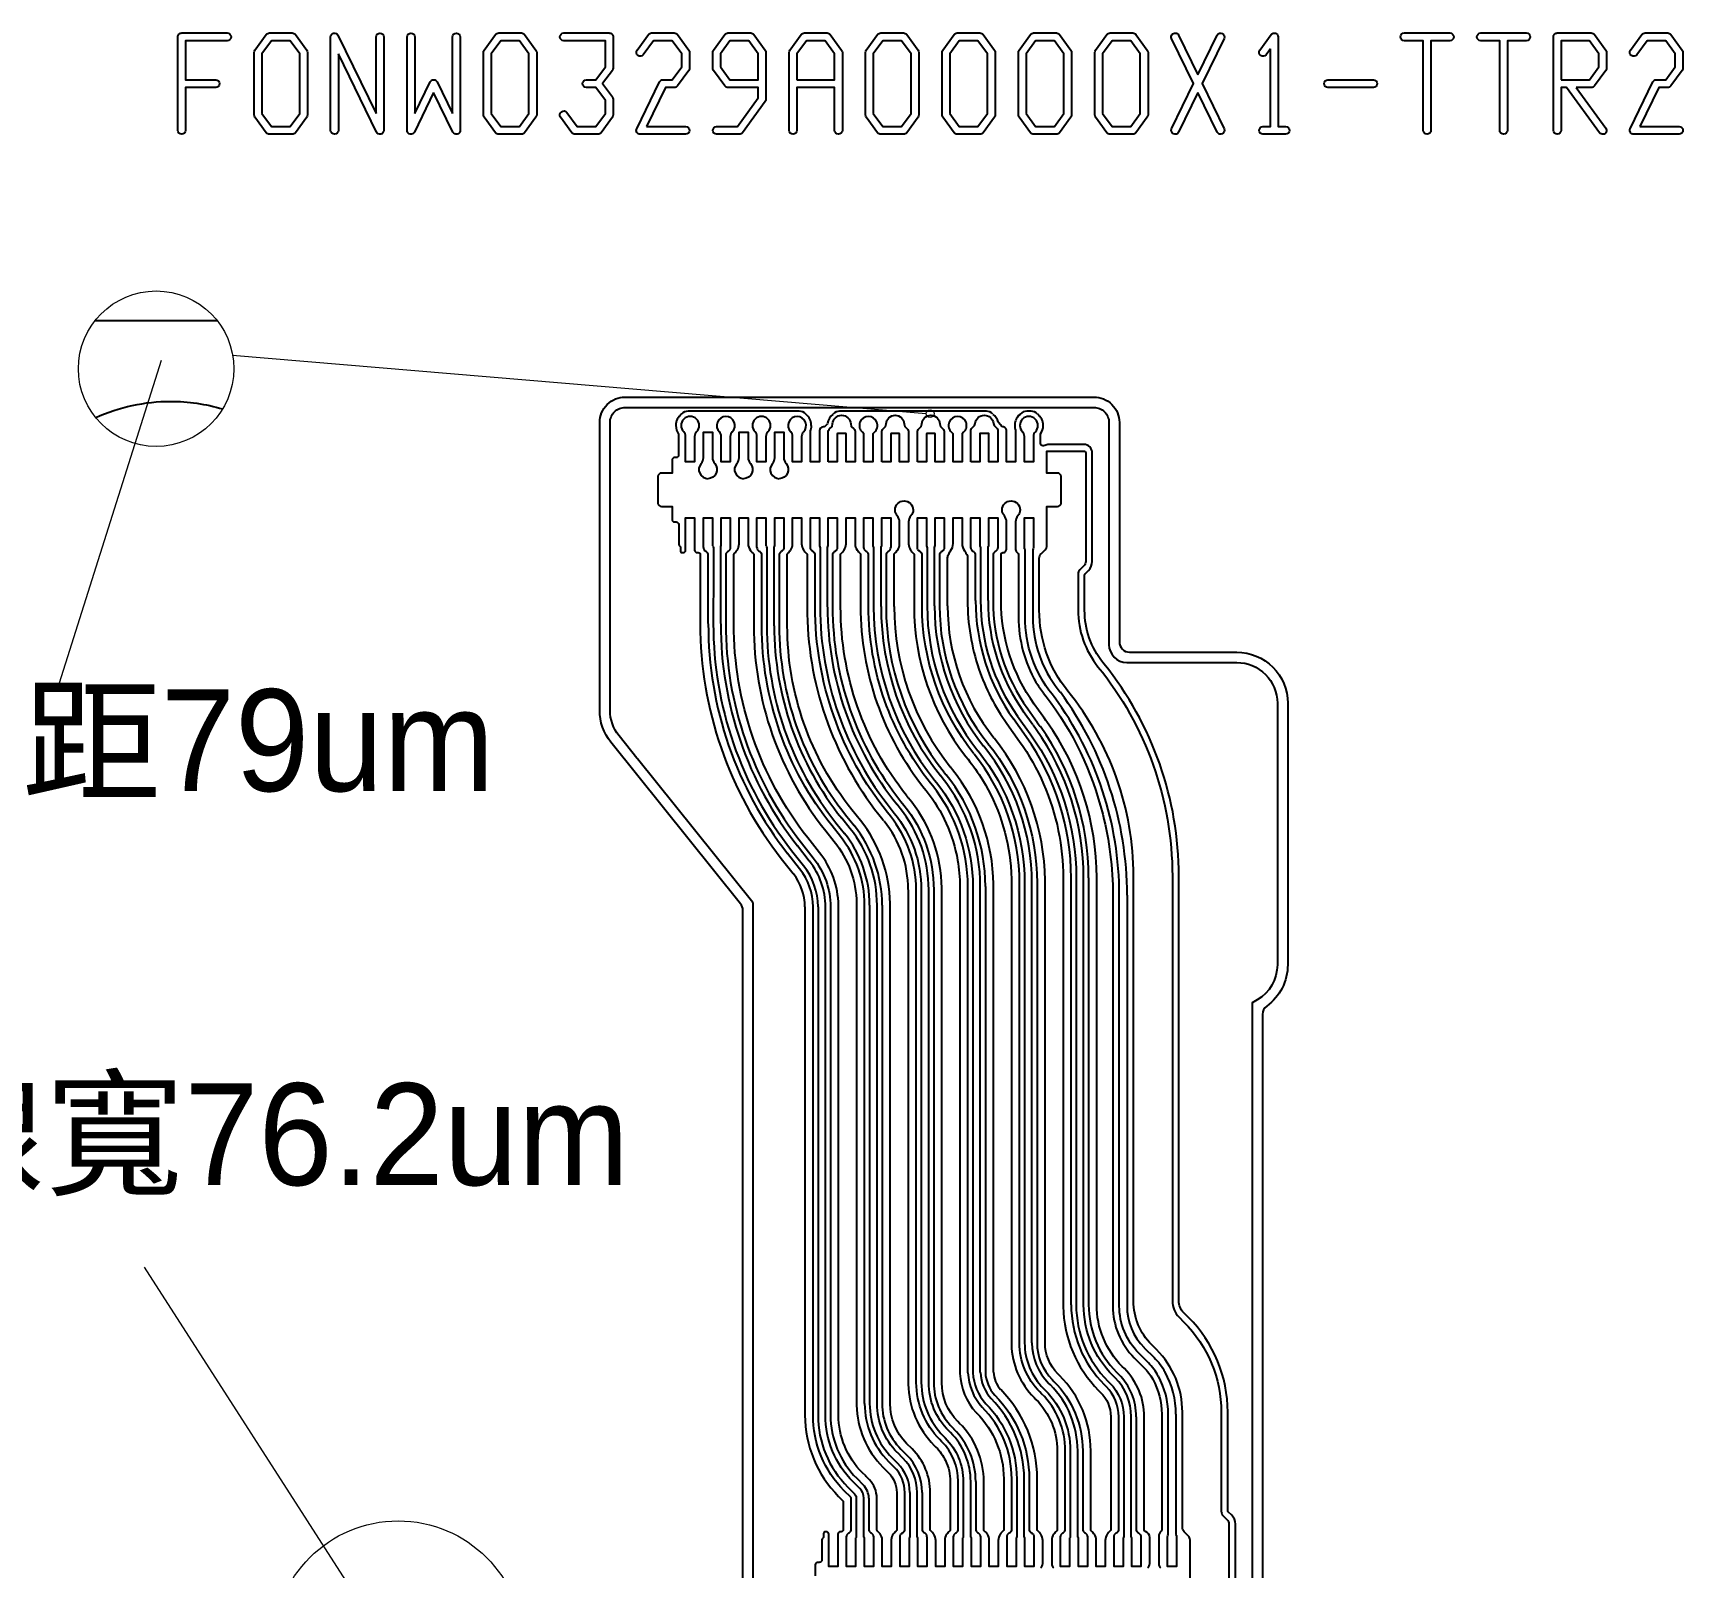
# Model space of a CAD drawing. Extents: x 1596 to 1844, y -134 to 41.
# Drawn here: x 1614.38 to 1646.77, y -118.06 to -87.94 of the extents above; entities that cross this region are included whole.
import ezdxf

# ---------------------------------------------------------------- set-up
doc = ezdxf.new("R2010")
doc.units = 0
doc.layers.add('gbr-dxf_layer0', color=7, linetype='Continuous')
doc.layers.add('gbr-outline-dxf_layer1', color=2, linetype='Continuous')
doc.layers.add('備註', color=1, linetype='Continuous', lineweight=5)
doc.styles.get("Standard").update_dxf_attribs({"font": 'txt.shx'})

msp = doc.modelspace()

# ---------------------------------------------------------------- linework, layer by layer
at = {"layer": 'gbr-dxf_layer0'}
for p, q in [((1618.003, -93.584), (1615.6, -93.584)), ((1626.964, -95.282), (1629.648, -95.282)), ((1629.423, -95.358), (1627.242, -95.358)), ((1629.652, -95.282), (1629.936, -95.282)), ((1629.94, -95.282), (1633.42, -95.282)), ((1633.098, -95.358), (1630.217, -95.358)), ((1633.424, -95.282), (1633.631, -95.282)), ((1633.636, -95.282), (1634.224, -95.282)), ((1633.973, -95.358), (1633.892, -95.358)), ((1629.822, -95.74), (1629.822, -95.767)), ((1629.822, -95.767), (1629.822, -95.856)), ((1631.572, -95.768), (1631.572, -96.036)), ((1632.272, -95.768), (1632.272, -96.036)), ((1633.672, -95.767), (1633.672, -95.856)), ((1626.891, -96.57), (1626.724, -96.57)), ((1628.422, -97.739), (1628.422, -97.957)), ((1629.472, -97.739), (1629.472, -97.959)), ((1630.522, -97.739), (1630.522, -97.959)), ((1631.572, -97.529), (1631.572, -97.739)), ((1631.572, -97.739), (1631.572, -97.959)), ((1632.622, -97.739), (1632.622, -97.956)), ((1633.672, -97.529), (1633.672, -97.739)), ((1633.672, -97.739), (1633.672, -98.031)), ((1627.372, -97.942), (1627.372, -98.031)), ((1627.372, -98.031), (1627.372, -98.083)), ((1627.544, -98.031), (1627.544, -97.942)), ((1627.883, -98.415), (1627.883, -98.04)), ((1628.772, -97.942), (1628.772, -98.002)), ((1632.794, -98.031), (1632.794, -97.942)), ((1633.672, -98.031), (1633.672, -98.072)), ((1627.883, -99.526), (1627.884, -98.421)), ((1627.983, -98.416), (1627.982, -99.526)), ((1628.14, -99.53), (1628.14, -98.406)), ((1627.482, -98.517), (1627.481, -99.526)), ((1627.739, -98.517), (1627.738, -99.526)), ((1634.218, -100.887), (1634.272, -100.956)), ((1634.509, -100.82), (1634.548, -100.872)), ((1633.711, -101.34), (1633.958, -101.688)), ((1634.011, -101.512), (1633.828, -101.255)), ((1633.877, -101.745), (1633.63, -101.397)), ((1634.076, -101.604), (1634.014, -101.516)), ((1632.695, -102.133), (1632.738, -102.187)), ((1632.041, -102.705), (1632.004, -102.658)), ((1632.081, -102.596), (1632.118, -102.643)), ((1632.231, -102.552), (1632.197, -102.509)), ((1632.272, -102.444), (1632.309, -102.49)), ((1630.336, -103.281), (1630.501, -103.488)), ((1631.404, -103.151), (1631.345, -103.077)), ((1631.422, -103.015), (1631.481, -103.089)), ((1630.234, -103.703), (1630.068, -103.495)), ((1630.145, -103.433), (1630.311, -103.641)), ((1630.424, -103.55), (1630.259, -103.343)), ((1629.622, -104.185), (1629.389, -103.887)), ((1629.431, -104.336), (1629.197, -104.037)), ((1629.275, -103.976), (1629.509, -104.275)), ((1631.564, -104.793), (1631.564, -105.405)), ((1632.979, -114.22), (1632.979, -104.684)), ((1633.993, -113.64), (1633.993, -104.618)), ((1634.092, -104.618), (1634.092, -113.64)), ((1629.537, -105.085), (1629.537, -115.057)), ((1629.794, -105.085), (1629.794, -115.057)), ((1630.551, -105.064), (1630.551, -105.405)), ((1630.708, -114.832), (1630.708, -105.052)), ((1630.807, -105.052), (1630.807, -114.832)), ((1630.551, -105.405), (1630.551, -106.421)), ((1631.564, -105.405), (1631.564, -106.421)), ((1630.551, -106.421), (1630.551, -107.437)), ((1631.564, -106.421), (1631.564, -107.437)), ((1630.551, -107.437), (1630.551, -108.453)), ((1631.564, -107.437), (1631.564, -108.453)), ((1630.551, -108.453), (1630.551, -109.469)), ((1631.564, -108.453), (1631.564, -109.469)), ((1630.551, -109.469), (1630.551, -110.485)), ((1631.564, -109.469), (1631.564, -110.485)), ((1630.551, -110.485), (1630.551, -111.501)), ((1631.564, -110.485), (1631.564, -111.501)), ((1630.551, -111.501), (1630.551, -112.517)), ((1631.564, -111.501), (1631.564, -112.517)), ((1630.551, -112.517), (1630.551, -113.533)), ((1631.564, -112.517), (1631.564, -113.533)), ((1630.551, -113.533), (1630.551, -114.549)), ((1636.282, -114.034), (1636.09, -113.842)), ((1635.655, -114.217), (1635.695, -114.258)), ((1634.39, -114.36), (1634.424, -114.395)), ((1635.453, -114.5), (1635.413, -114.46)), ((1631.248, -115.896), (1631.358, -116.006)), ((1631.46, -115.904), (1631.351, -115.794)), ((1631.421, -115.724), (1631.53, -115.834)), ((1631.288, -116.076), (1631.178, -115.966)), ((1630.611, -116.498), (1630.482, -116.368)), ((1630.552, -116.298), (1630.681, -116.428)), ((1630.182, -117.395), (1630.182, -117.447)), ((1630.182, -117.447), (1630.182, -117.739)), ((1631.232, -117.504), (1631.232, -117.739)), ((1632.282, -117.519), (1632.282, -117.739)), ((1633.332, -117.519), (1633.332, -117.536)), ((1633.332, -117.536), (1633.332, -117.739)), ((1634.382, -117.519), (1634.382, -117.739)), ((1635.432, -117.519), (1635.432, -117.739)), ((1636.482, -117.432), (1636.482, -117.447)), ((1636.482, -117.447), (1636.482, -117.739)), ((1634.382, -117.739), (1634.382, -117.968)), ((1636.482, -117.739), (1636.482, -117.968))]:
    msp.add_line(p, q, dxfattribs=at)
at = {"layer": 'gbr-dxf_layer0', "linetype": 'Continuous'}
for points in [[(1617.227, -89.847), (1617.227, -88.012, -0.414239), (1617.303, -87.935), (1618.195, -87.935, -1), (1618.195, -88.088), (1617.379, -88.088), (1617.379, -88.853), (1617.972, -88.853, -1), (1617.972, -89.005), (1617.379, -89.005), (1617.379, -89.847, -1)], [(1618.727, -89.541), (1618.727, -88.318, -0.159612), (1618.741, -88.272), (1618.964, -87.967, -0.240361), (1619.026, -87.935), (1619.472, -87.935, -0.240361), (1619.534, -87.967), (1619.757, -88.272, -0.159612), (1619.771, -88.318), (1619.771, -89.541, -0.159612), (1619.757, -89.586), (1619.534, -89.892, -0.240361), (1619.472, -89.923), (1619.026, -89.923, -0.240361), (1618.964, -89.892), (1618.741, -89.586, -0.159612)], [(1623.227, -89.541), (1623.227, -88.318, -0.159612), (1623.241, -88.272), (1623.464, -87.967, -0.240361), (1623.526, -87.935), (1623.972, -87.935, -0.240361), (1624.034, -87.967), (1624.257, -88.272, -0.159612), (1624.271, -88.318), (1624.271, -89.541, -0.159612), (1624.257, -89.586), (1624.034, -89.892, -0.240361), (1623.972, -89.923), (1623.526, -89.923, -0.240361), (1623.464, -89.892), (1623.241, -89.586, -0.159612)], [(1624.741, -89.586, -1), (1624.864, -89.496), (1625.065, -89.771), (1625.433, -89.771), (1625.619, -89.516), (1625.619, -89.26), (1625.433, -89.005), (1625.249, -89.005, -1), (1625.249, -88.853), (1625.433, -88.853), (1625.619, -88.598), (1625.619, -88.088), (1624.803, -88.088, -1), (1624.803, -87.935), (1625.695, -87.935, -0.414239), (1625.771, -88.012), (1625.771, -88.623, -0.159612), (1625.757, -88.668), (1625.566, -88.929), (1625.757, -89.19, -0.159612), (1625.771, -89.235), (1625.771, -89.541, -0.159612), (1625.757, -89.586), (1625.534, -89.892, -0.240361), (1625.472, -89.923), (1625.026, -89.923, -0.240361), (1624.964, -89.892)], [(1627.727, -88.623), (1627.727, -88.318, -0.159612), (1627.741, -88.272), (1627.964, -87.967, -0.240361), (1628.026, -87.935), (1628.472, -87.935, -0.240361), (1628.534, -87.967), (1628.757, -88.272, -0.159612), (1628.771, -88.318), (1628.771, -89.235, -0.159612), (1628.757, -89.28), (1628.311, -89.892, -0.240361), (1628.249, -89.923), (1627.803, -89.923, -1), (1627.803, -89.771), (1628.21, -89.771), (1628.619, -89.21), (1628.619, -89.005), (1628.026, -89.005, -0.240361), (1627.964, -88.974), (1627.741, -88.668, -0.159612)], [(1629.227, -89.847), (1629.227, -88.318, -0.159612), (1629.241, -88.272), (1629.464, -87.967, -0.240361), (1629.526, -87.935), (1629.972, -87.935, -0.240361), (1630.034, -87.967), (1630.257, -88.272, -0.159612), (1630.271, -88.318), (1630.271, -89.847, -1), (1630.119, -89.847), (1630.119, -89.005), (1629.379, -89.005), (1629.379, -89.847, -1)], [(1630.727, -89.541), (1630.727, -88.318, -0.159612), (1630.741, -88.272), (1630.964, -87.967, -0.240361), (1631.026, -87.935), (1631.472, -87.935, -0.240361), (1631.534, -87.967), (1631.757, -88.272, -0.159612), (1631.771, -88.318), (1631.771, -89.541, -0.159612), (1631.757, -89.586), (1631.534, -89.892, -0.240361), (1631.472, -89.923), (1631.026, -89.923, -0.240361), (1630.964, -89.892), (1630.741, -89.586, -0.159612)], [(1632.227, -89.541), (1632.227, -88.318, -0.159612), (1632.241, -88.272), (1632.464, -87.967, -0.240361), (1632.526, -87.935), (1632.972, -87.935, -0.240361), (1633.034, -87.967), (1633.257, -88.272, -0.159612), (1633.271, -88.318), (1633.271, -89.541, -0.159612), (1633.257, -89.586), (1633.034, -89.892, -0.240361), (1632.972, -89.923), (1632.526, -89.923, -0.240361), (1632.464, -89.892), (1632.241, -89.586, -0.159612)], [(1633.727, -89.541), (1633.727, -88.318, -0.159612), (1633.741, -88.272), (1633.964, -87.967, -0.240361), (1634.026, -87.935), (1634.472, -87.935, -0.240361), (1634.534, -87.967), (1634.757, -88.272, -0.159612), (1634.771, -88.318), (1634.771, -89.541, -0.159612), (1634.757, -89.586), (1634.534, -89.892, -0.240361), (1634.472, -89.923), (1634.026, -89.923, -0.240361), (1633.964, -89.892), (1633.741, -89.586, -0.159612)], [(1635.227, -89.541), (1635.227, -88.318, -0.159612), (1635.241, -88.272), (1635.464, -87.967, -0.240361), (1635.526, -87.935), (1635.972, -87.935, -0.240361), (1636.034, -87.967), (1636.257, -88.272, -0.159612), (1636.271, -88.318), (1636.271, -89.541, -0.159612), (1636.257, -89.586), (1636.034, -89.892, -0.240361), (1635.972, -89.923), (1635.526, -89.923, -0.240361), (1635.464, -89.892), (1635.241, -89.586, -0.159612)], [(1641.303, -88.088, -1), (1641.303, -87.935), (1642.195, -87.935, -1), (1642.195, -88.088), (1641.825, -88.088), (1641.825, -89.847, -1), (1641.673, -89.847), (1641.673, -88.088)], [(1642.803, -88.088, -1), (1642.803, -87.935), (1643.695, -87.935, -1), (1643.695, -88.088), (1643.325, -88.088), (1643.325, -89.847, -1), (1643.173, -89.847), (1643.173, -88.088)], [(1639.803, -89.005, -1), (1639.803, -88.853), (1640.695, -88.853, -1), (1640.695, -89.005)], [(1629.994, -96.351), (1629.994, -95.767, -0.19881), (1630.02, -95.705), (1630.069, -95.655), (1630.08, -95.607, -0.954065), (1630.435, -95.607), (1630.446, -95.655), (1630.496, -95.705, -0.198839), (1630.522, -95.767), (1630.522, -96.351), (1630.344, -96.351), (1630.344, -95.804), (1630.332, -95.793), (1630.183, -95.793), (1630.172, -95.804), (1630.172, -96.351)], [(1632.794, -96.351), (1632.794, -95.745, -0.199781), (1632.82, -95.682), (1632.862, -95.64), (1632.881, -95.597, -0.904643), (1633.235, -95.597), (1633.254, -95.64), (1633.296, -95.682, -0.199797), (1633.322, -95.745), (1633.322, -96.351), (1633.144, -96.351), (1633.144, -95.793), (1632.972, -95.793), (1632.972, -96.351)], [(1629.644, -98.031), (1629.644, -97.447), (1629.822, -97.447), (1629.822, -98.002, -0.194103), (1629.835, -98.036), (1629.835, -99.197, 0.170669), (1631.231, -103.168), (1631.291, -103.242, -0.170686), (1631.821, -104.749), (1631.821, -114.419, 0.198846), (1632.256, -115.469), (1632.289, -115.503, -0.198955), (1632.645, -116.362), (1632.645, -117.44, -0.192892), (1632.632, -117.474), (1632.632, -118.031), (1632.454, -118.031), (1632.454, -117.447, -0.263892), (1632.497, -117.37, 0.147958), (1632.546, -117.317), (1632.546, -116.362, 0.198956), (1632.219, -115.573), (1632.186, -115.539, -0.198848), (1631.722, -114.419), (1631.722, -104.749, 0.17068), (1631.213, -103.304), (1631.154, -103.23, -0.170672), (1629.736, -99.197), (1629.736, -98.16, 0.144815), (1629.688, -98.108, -0.26851)]]:
    msp.add_lwpolyline(points, format="xyb", close=True, dxfattribs=at)
for points in [[(1618.879, -89.516), (1619.065, -89.771), (1619.433, -89.771), (1619.619, -89.516), (1619.619, -88.342), (1619.433, -88.088), (1619.065, -88.088), (1618.879, -88.342)], [(1623.379, -89.516), (1623.565, -89.771), (1623.933, -89.771), (1624.119, -89.516), (1624.119, -88.342), (1623.933, -88.088), (1623.565, -88.088), (1623.379, -88.342)], [(1627.879, -88.598), (1628.065, -88.853), (1628.619, -88.853), (1628.619, -88.342), (1628.433, -88.088), (1628.065, -88.088), (1627.879, -88.342)], [(1629.379, -88.853), (1630.119, -88.853), (1630.119, -88.342), (1629.933, -88.088), (1629.565, -88.088), (1629.379, -88.342)], [(1630.879, -89.516), (1631.065, -89.771), (1631.433, -89.771), (1631.619, -89.516), (1631.619, -88.342), (1631.433, -88.088), (1631.065, -88.088), (1630.879, -88.342)], [(1632.379, -89.516), (1632.565, -89.771), (1632.933, -89.771), (1633.119, -89.516), (1633.119, -88.342), (1632.933, -88.088), (1632.565, -88.088), (1632.379, -88.342)], [(1633.879, -89.516), (1634.065, -89.771), (1634.433, -89.771), (1634.619, -89.516), (1634.619, -88.342), (1634.433, -88.088), (1634.065, -88.088), (1633.879, -88.342)], [(1635.379, -89.516), (1635.565, -89.771), (1635.933, -89.771), (1636.119, -89.516), (1636.119, -88.342), (1635.933, -88.088), (1635.565, -88.088), (1635.379, -88.342)], [(1644.379, -88.853), (1644.933, -88.853), (1645.119, -88.598), (1645.119, -88.342), (1644.933, -88.088), (1644.379, -88.088)]]:
    msp.add_lwpolyline(points, close=True, dxfattribs=at)
for points in [[(1620.227, -89.847), (1620.227, -88.012, -0.796906), (1620.371, -87.978), (1621.119, -89.516)], [(1621.119, -89.516), (1621.119, -88.012, -1), (1621.271, -88.012), (1621.271, -89.847, -0.796906), (1621.127, -89.88), (1620.379, -88.342)], [(1621.727, -89.847), (1621.727, -88.012, -1), (1621.879, -88.012), (1621.879, -89.516)], [(1622.619, -89.516), (1622.619, -88.012, -1), (1622.771, -88.012), (1622.771, -89.847, -0.796906), (1622.627, -89.88), (1622.249, -89.103)], [(1626.234, -89.813), (1626.68, -88.896, -0.287727), (1626.749, -88.853), (1626.933, -88.853), (1627.119, -88.598), (1627.119, -88.342), (1626.933, -88.088), (1626.565, -88.088), (1626.364, -88.362, -1), (1626.241, -88.272), (1626.464, -87.967, -0.240361), (1626.526, -87.935), (1626.972, -87.935, -0.240361), (1627.034, -87.967), (1627.257, -88.272, -0.159612), (1627.271, -88.318), (1627.271, -88.623, -0.159612), (1627.257, -88.668), (1627.034, -88.974, -0.240361), (1626.972, -89.005), (1626.797, -89.005), (1626.425, -89.771)], [(1636.734, -89.814), (1637.164, -88.929), (1636.734, -88.045, -1), (1636.871, -87.978), (1637.249, -88.755)], [(1637.249, -88.755), (1637.627, -87.978, -1), (1637.764, -88.045), (1637.334, -88.929), (1637.764, -89.814, -1), (1637.627, -89.88), (1637.249, -89.103)], [(1638.464, -88.272), (1638.687, -87.967, -0.726915), (1638.825, -88.012), (1638.825, -89.771), (1638.972, -89.771, -1), (1638.972, -89.923), (1638.526, -89.923, -1), (1638.526, -89.771), (1638.673, -89.771), (1638.673, -88.245)], [(1644.227, -89.847), (1644.227, -88.012, -0.414239), (1644.303, -87.935), (1644.972, -87.935, -0.240361), (1645.034, -87.967), (1645.257, -88.272, -0.159612), (1645.271, -88.318), (1645.271, -88.623, -0.159612), (1645.257, -88.668), (1645.034, -88.974, -0.240361), (1644.972, -89.005), (1644.676, -89.005)], [(1645.734, -89.813), (1646.18, -88.896, -0.287727), (1646.249, -88.853), (1646.433, -88.853), (1646.619, -88.598), (1646.619, -88.342), (1646.433, -88.088), (1646.065, -88.088), (1645.864, -88.362, -1), (1645.741, -88.272), (1645.964, -87.967, -0.240361), (1646.026, -87.935), (1646.472, -87.935, -0.240361), (1646.534, -87.967), (1646.757, -88.272, -0.159612), (1646.771, -88.318), (1646.771, -88.623, -0.159612), (1646.757, -88.668), (1646.534, -88.974, -0.240361), (1646.472, -89.005), (1646.297, -89.005), (1645.925, -89.771)], [(1620.379, -88.342), (1620.379, -89.847, -1), (1620.227, -89.847)], [(1638.673, -88.245), (1638.588, -88.362, -1), (1638.464, -88.272)], [(1621.879, -89.516), (1622.181, -88.896, -0.625713), (1622.318, -88.896), (1622.619, -89.516)], [(1644.676, -89.005), (1645.257, -89.802, -1), (1645.134, -89.892), (1644.487, -89.005), (1644.379, -89.005), (1644.379, -89.847, -1), (1644.227, -89.847)], [(1622.249, -89.103), (1621.871, -89.88, -0.796918), (1621.727, -89.847)], [(1637.249, -89.103), (1636.871, -89.88, -1), (1636.734, -89.814)], [(1626.425, -89.771), (1627.195, -89.771, -1), (1627.195, -89.923), (1626.303, -89.923, -0.554724), (1626.234, -89.813)], [(1645.925, -89.771), (1646.695, -89.771, -1), (1646.695, -89.923), (1645.803, -89.923, -0.554724), (1645.734, -89.813)], [(1615.615, -95.482, -0.107065), (1617.087, -95.164, -0.072831), (1618.106, -95.313)], [(1625.711, -100.929, -0.013652), (1625.711, -100.919), (1625.711, -95.579, -0.414219), (1626.008, -95.282), (1626.96, -95.282)], [(1627.109, -95.418, 0.229178), (1627.003, -95.638, 0.161302), (1627.058, -95.805), (1627.058, -96.218, -0.414254), (1627.008, -96.268), (1626.979, -96.268, 0.414074), (1626.929, -96.318), (1626.929, -96.532)], [(1627.242, -95.358, 0.207238), (1627.114, -95.413, -0.044605), (1627.109, -95.418)], [(1629.663, -95.643), (1629.662, -95.628, 0.220116), (1629.556, -95.418)], [(1630.217, -95.358, 0.207236), (1630.089, -95.413, -0.044563), (1630.084, -95.418)], [(1631.044, -95.767, -0.196728), (1631.07, -95.705), (1631.119, -95.655), (1631.13, -95.607, -0.401236), (1631.308, -95.437, -0.401247), (1631.485, -95.607), (1631.496, -95.655), (1631.546, -95.705, -0.196722), (1631.572, -95.767)], [(1631.744, -95.767, -0.196728), (1631.77, -95.705), (1631.819, -95.655), (1631.83, -95.607, -0.401216), (1632.008, -95.437, -0.401235), (1632.185, -95.607), (1632.196, -95.655), (1632.246, -95.705, -0.196722), (1632.272, -95.767)], [(1634.24, -96.033), (1634.231, -96.036), (1634.209, -96.036, -0.414106), (1634.159, -95.986), (1634.159, -95.803, 0.159348), (1634.213, -95.638, 0.229189), (1634.107, -95.418)], [(1634.228, -95.282), (1635.208, -95.282, -0.414221), (1635.504, -95.579), (1635.504, -99.939, 0.413534), (1635.854, -100.289, -0.013568), (1635.863, -100.289, -0.01359), (1635.872, -100.289), (1636.489, -100.289, -0.013592), (1636.498, -100.289, -0.01359), (1636.507, -100.289), (1638.013, -100.289, -0.414216), (1638.809, -101.086), (1638.809, -102.032, -0.013592), (1638.809, -102.042, -0.01359), (1638.809, -102.051), (1638.809, -102.667, -0.013592), (1638.809, -102.677, -0.01359), (1638.809, -102.686), (1638.809, -105.664, -0.013592), (1638.809, -105.674, -0.01359), (1638.809, -105.683), (1638.809, -106.223, -0.266353), (1638.415, -106.91), (1638.314, -106.969), (1638.314, -107.097, -0.013662), (1638.315, -107.107, -0.013652), (1638.314, -107.116), (1638.314, -107.732, -0.013662), (1638.315, -107.742, -0.013652), (1638.314, -107.751), (1638.314, -108.367, -0.013662), (1638.315, -108.377, -0.013652), (1638.314, -108.386), (1638.314, -109.002, -0.013662), (1638.315, -109.012, -0.013652), (1638.314, -109.021), (1638.314, -109.637, -0.013662), (1638.315, -109.647, -0.013652), (1638.314, -109.656), (1638.314, -110.272, -0.013662), (1638.315, -110.282, -0.013652), (1638.314, -110.291), (1638.314, -113.269, -0.013662), (1638.315, -113.279, -0.013652), (1638.314, -113.288), (1638.314, -113.904, -0.013662), (1638.315, -113.914, -0.013652), (1638.314, -113.923), (1638.314, -114.539, -0.013662), (1638.315, -114.549, -0.013652), (1638.314, -114.558), (1638.314, -119.899, -0.41422)], [(1627.408, -95.763, 0.200387), (1627.372, -95.852), (1627.372, -96.351), (1627.194, -96.351), (1627.194, -95.852, 0.200479), (1627.157, -95.763)], [(1627.5, -96.385, 0.182128), (1627.544, -96.269), (1627.544, -95.767), (1627.722, -95.767), (1627.722, -96.269, 0.182055), (1627.765, -96.385, -0.649218), (1627.633, -96.681)], [(1628.108, -95.763, 0.200485), (1628.072, -95.852), (1628.072, -96.351), (1627.894, -96.351), (1627.894, -95.852, 0.196935), (1627.858, -95.764)], [(1628.2, -96.385, 0.182043), (1628.244, -96.269), (1628.244, -95.767), (1628.422, -95.767), (1628.422, -96.269, 0.182128), (1628.465, -96.385, -0.64921), (1628.333, -96.681)], [(1628.809, -95.763, 0.200485), (1628.772, -95.852), (1628.772, -96.351), (1628.594, -96.351), (1628.594, -95.852, 0.200479), (1628.557, -95.763)], [(1628.9, -96.385, 0.182128), (1628.944, -96.269), (1628.944, -95.767), (1629.122, -95.767), (1629.122, -96.269, 0.182055), (1629.165, -96.385, -0.649218), (1629.033, -96.681)], [(1629.507, -95.764, 0.196906), (1629.472, -95.852), (1629.472, -96.351), (1629.294, -96.351), (1629.294, -95.852, 0.200479), (1629.257, -95.763)], [(1629.822, -95.856), (1629.822, -96.351), (1629.644, -96.351), (1629.644, -95.856), (1629.644, -95.767), (1629.644, -95.744, 0.090153), (1629.664, -95.645)], [(1629.98, -95.599), (1629.975, -95.61), (1629.939, -95.646, 0.011086), (1629.933, -95.652, -0.209601), (1629.905, -95.665), (1629.897, -95.665)], [(1633.494, -95.74, 0.414241), (1633.419, -95.665, -0.377773), (1633.394, -95.643, 0.0324), (1633.377, -95.623), (1633.335, -95.581), (1633.33, -95.573)], [(1633.672, -95.543, 0.087331), (1633.655, -95.638, 0.087324), (1633.672, -95.732), (1633.672, -95.767)], [(1634.059, -95.763, 0.200485), (1634.022, -95.852), (1634.022, -96.351), (1633.844, -96.351), (1633.844, -95.852, 0.200479), (1633.807, -95.763)], [(1637.096, -118.25), (1637.096, -117.512, 0.198567), (1637.061, -117.425), (1636.982, -117.346, -0.19819), (1636.946, -117.26), (1636.946, -115, 0.19893), (1636.437, -113.771), (1636.341, -113.675, -0.198839), (1635.986, -112.82), (1635.986, -104.482, 0.172537), (1634.694, -100.848, -0.170665), (1634.136, -99.261), (1634.136, -98.24, -0.1982), (1634.172, -98.153), (1634.251, -98.075, 0.19853), (1634.286, -97.988), (1634.286, -97.228), (1634.492, -97.228, 0.391826), (1634.567, -97.159), (1634.567, -96.639, 0.391618), (1634.492, -96.57), (1634.286, -96.57), (1634.286, -96.138), (1635.01, -96.138, -0.414253), (1635.048, -96.176), (1635.048, -98.304, -0.198542), (1635.013, -98.39), (1634.934, -98.469, 0.198195), (1634.898, -98.556), (1634.898, -99.261, 0.170546), (1635.288, -100.371, -0.172337), (1636.748, -104.482), (1636.748, -112.819, 0.198879), (1636.88, -113.136), (1636.976, -113.232, -0.198896), (1637.708, -115), (1637.708, -116.944, 0.198199), (1637.744, -117.031), (1637.823, -117.11, -0.198541), (1637.858, -117.196), (1637.858, -119.302, -0.414253)], [(1635.026, -98.573, -0.196701), (1635.036, -98.546), (1635.103, -98.48, 0.198476), (1635.176, -98.304), (1635.176, -96.176, 0.414223), (1635.01, -96.01), (1634.398, -96.01, -0.019087), (1634.385, -96.011, -0.019078), (1634.372, -96.01), (1634.325, -96.01, 0.126861), (1634.245, -96.031)], [(1626.724, -96.57, 0.390636), (1626.649, -96.639), (1626.649, -97.159)], [(1631.394, -97.529, 0.181869), (1631.35, -97.413, -0.185026), (1631.305, -97.294, -0.414223), (1631.483, -97.117, -0.414223), (1631.661, -97.294, -0.185026), (1631.615, -97.413, 0.18188), (1631.572, -97.529)], [(1633.494, -97.529, 0.181869), (1633.451, -97.413, -0.185026), (1633.405, -97.294, -0.414223), (1633.583, -97.117, -0.414223), (1633.761, -97.294, -0.185026), (1633.715, -97.413, 0.18188), (1633.672, -97.529)], [(1626.929, -97.266), (1626.929, -97.48, 0.414099), (1626.979, -97.53), (1627.009, -97.53, -0.414254), (1627.059, -97.58), (1627.059, -97.955, 0.24862), (1627.092, -98.017), (1627.092, -98.095, 0.414253), (1627.13, -98.133), (1627.143, -98.133)], [(1627.883, -98.039), (1627.883, -98.026, -0.168118), (1627.894, -97.995), (1627.894, -97.942), (1627.894, -97.447), (1628.072, -97.447), (1628.072, -97.942)], [(1628.933, -99.566), (1628.933, -98.026, -0.166522), (1628.944, -97.995), (1628.944, -97.942), (1628.944, -97.447), (1629.122, -97.447), (1629.122, -97.942)], [(1629.98, -99.197), (1629.98, -98.029, -0.194171), (1629.994, -97.995), (1629.994, -97.942), (1629.994, -97.447), (1630.172, -97.447), (1630.172, -97.942)], [(1632.08, -99.178), (1632.08, -98.029, -0.194171), (1632.094, -97.995), (1632.094, -97.942), (1632.094, -97.447), (1632.272, -97.447), (1632.272, -97.942)], [(1632.794, -97.94), (1632.794, -97.447), (1632.972, -97.447), (1632.972, -98.002, -0.1929), (1632.985, -98.036), (1632.985, -99.07)], [(1633.13, -99.07), (1633.13, -98.029, -0.194548), (1633.144, -97.995), (1633.144, -97.942), (1633.144, -97.447), (1633.322, -97.447), (1633.322, -97.942)], [(1627.639, -99.526), (1627.64, -98.517), (1627.64, -98.162, 0.151544), (1627.589, -98.108)], [(1627.724, -98.004, -0.200097), (1627.739, -98.039), (1627.739, -98.517)], [(1628.072, -97.942), (1628.072, -98.031, -0.263624), (1628.028, -98.107, 0.140235), (1627.982, -98.158), (1627.982, -98.411)], [(1628.14, -98.405), (1628.14, -98.171, -0.240491), (1628.156, -98.14, 0.0332), (1628.178, -98.121, -0.074119), (1628.211, -98.08, 0.138343), (1628.244, -97.962)], [(1628.47, -98.095, -0.017329), (1628.477, -98.105, 0.057758), (1628.515, -98.14, -0.247092), (1628.532, -98.171), (1628.532, -99.566)], [(1630.068, -103.495, -0.170299), (1628.69, -99.566), (1628.69, -98.162, 0.15152), (1628.639, -98.108)], [(1628.774, -98.004, -0.200423), (1628.789, -98.039), (1628.789, -99.566, 0.170299), (1630.145, -103.433)], [(1629.079, -98.107, 0.142339), (1629.032, -98.158), (1629.032, -99.566, 0.170309), (1630.336, -103.281)], [(1629.122, -97.942), (1629.122, -98.031, -0.25929), (1629.08, -98.107)], [(1629.205, -98.141, 0.034293), (1629.228, -98.121, -0.07397), (1629.261, -98.08, 0.138389), (1629.294, -97.962)], [(1629.472, -97.96, 0.146451), (1629.509, -98.083, -0.056669), (1629.534, -98.115, 0.043579), (1629.563, -98.141)], [(1630.172, -97.942), (1630.172, -98.031, -0.2683), (1630.127, -98.108, 0.144933), (1630.079, -98.16), (1630.079, -99.192)], [(1630.253, -98.141, 0.043577), (1630.282, -98.115, -0.056662), (1630.307, -98.083, 0.146452), (1630.344, -97.96)], [(1630.522, -97.96, 0.14645), (1630.559, -98.083, -0.05665), (1630.584, -98.115, 0.043575), (1630.613, -98.141)], [(1632.004, -102.658, -0.170297), (1630.786, -99.188), (1630.786, -98.16, 0.144926), (1630.738, -98.108, -0.268304), (1630.694, -98.031)], [(1630.872, -97.942), (1630.872, -98.002, -0.1929), (1630.885, -98.036), (1630.885, -99.188, 0.170297), (1632.081, -102.596)], [(1631.03, -99.188), (1631.03, -98.029, -0.192701), (1631.044, -97.995), (1631.044, -97.942)], [(1631.178, -98.108, 0.146926), (1631.129, -98.16), (1631.129, -99.188, 0.170094), (1632.269, -102.441)], [(1631.303, -98.141, 0.043572), (1631.332, -98.115, -0.056663), (1631.357, -98.083, 0.146443), (1631.394, -97.96)], [(1631.572, -97.96, 0.146463), (1631.609, -98.083, -0.056639), (1631.634, -98.115, 0.043582), (1631.663, -98.141)], [(1632.854, -102.08, -0.170296), (1631.836, -99.178), (1631.836, -98.16, 0.144815), (1631.788, -98.108, -0.268531), (1631.744, -98.031)], [(1631.922, -97.942), (1631.922, -98.002, -0.194103), (1631.935, -98.036), (1631.935, -99.178, 0.170296), (1632.932, -102.019)], [(1632.272, -97.942), (1632.272, -98.031, -0.268304), (1632.227, -98.108, 0.144917), (1632.179, -98.16), (1632.179, -99.178, 0.17025), (1633.122, -101.866)], [(1632.337, -99.179), (1632.337, -98.233, -0.170402), (1632.359, -98.171, -0.115435), (1632.394, -98.098)], [(1632.672, -98.098, -0.069538), (1632.697, -98.14), (1632.714, -98.169, -0.135475), (1632.728, -98.22), (1632.728, -99.07, 0.082414), (1632.952, -100.418, 0.072485), (1633.501, -101.488), (1633.749, -101.837, -0.104469), (1634.51, -103.588, -0.050663), (1634.605, -104.515)], [(1632.886, -99.07), (1632.886, -98.16, 0.143778), (1632.839, -98.108, -0.27008), (1632.794, -98.031)], [(1633.322, -97.942), (1633.322, -98.031, -0.268074), (1633.277, -98.108, 0.145076), (1633.229, -98.16), (1633.229, -99.065)], [(1633.387, -99.07), (1633.387, -98.171, -0.190268), (1633.398, -98.145, -0.26301), (1633.419, -98.133, 0.414244), (1633.494, -98.058)], [(1635.707, -104.853, 0.160378), (1634.427, -100.964), (1634.388, -100.913, -0.170198), (1633.857, -99.397), (1633.857, -98.077, -0.136155), (1633.844, -98.031)], [(1634.022, -97.942), (1634.022, -98.031, -0.136166), (1634.009, -98.077), (1634.009, -99.397, 0.170265), (1634.508, -100.818)], [(1627.422, -98.133), (1627.444, -98.133, -0.414253), (1627.482, -98.171), (1627.482, -98.517)], [(1629.19, -99.566), (1629.19, -98.171, -0.229606), (1629.205, -98.141)], [(1629.564, -98.141, -0.229164), (1629.578, -98.171), (1629.578, -99.198, 0.167924), (1630.987, -103.274), (1631.063, -103.368)], [(1630.237, -99.197), (1630.237, -98.171, -0.229175), (1630.252, -98.141)], [(1630.614, -98.141, -0.229164), (1630.628, -98.171), (1630.628, -99.188, 0.17031), (1631.88, -102.757), (1631.917, -102.803)], [(1631.287, -99.188), (1631.287, -98.171, -0.229175), (1631.302, -98.141)], [(1631.664, -98.141, -0.228563), (1631.678, -98.171), (1631.678, -99.178)], [(1633.71, -98.138, -0.266354), (1633.729, -98.171), (1633.729, -99.397, 0.131466), (1634.071, -100.673, 0.02669), (1634.218, -100.886)], [(1635.387, -100.291, -0.170452), (1635.026, -99.261), (1635.026, -98.573)], [(1634.223, -101.367), (1634.124, -101.227), (1634.038, -101.106, -0.155787), (1633.387, -99.07)], [(1631.571, -102.949, -0.002766), (1631.53, -102.898, -0.169658), (1630.237, -99.197)], [(1627.481, -99.53, 0.167919), (1629.073, -104.135), (1629.305, -104.432)], [(1630.195, -114.939), (1630.195, -114.549), (1630.195, -113.533), (1630.195, -112.517), (1630.195, -111.501), (1630.195, -110.485), (1630.195, -109.469), (1630.195, -108.453), (1630.195, -107.437), (1630.195, -106.421), (1630.195, -105.405), (1630.195, -105.064, 0.001789), (1630.195, -105.054, 0.165582), (1629.824, -104.025), (1629.591, -103.728, -0.167928), (1628.14, -99.53)], [(1628.532, -99.566, 0.170297), (1629.945, -103.594), (1630.11, -103.801)], [(1631.997, -116.579, 0.198902), (1631.642, -115.722), (1631.532, -115.612, -0.198915), (1631.209, -114.832), (1631.209, -114.664, -0.004583), (1631.209, -114.635), (1631.209, -114.549), (1631.209, -113.533), (1631.209, -112.517), (1631.209, -111.501), (1631.209, -110.485), (1631.209, -109.469), (1631.209, -108.453), (1631.209, -107.437), (1631.209, -106.421), (1631.209, -105.405), (1631.209, -105.015, 0.167034), (1630.625, -103.389), (1630.459, -103.182, -0.170315), (1629.19, -99.566)], [(1636.876, -112.819), (1636.876, -104.482, 0.170702), (1635.413, -100.323), (1635.387, -100.291)], [(1628.513, -104.997), (1626.248, -102.176, -0.021267), (1626.239, -102.164), (1625.887, -101.726, -0.170735), (1625.711, -101.227), (1625.711, -100.938, -0.013662), (1625.711, -100.929)], [(1634.274, -100.958, -0.102184), (1635.381, -103.266, -0.062519), (1635.58, -104.853), (1635.58, -112.919, 0.198803), (1635.999, -113.932), (1636.191, -114.124, -0.070415), (1636.362, -114.351, -0.126405), (1636.539, -115.041), (1636.539, -117.307, -0.222003), (1636.526, -117.336, 0.219971), (1636.482, -117.431)], [(1633.909, -101.198), (1634.095, -101.458, -0.029514), (1634.098, -101.463), (1634.157, -101.546)], [(1633.958, -101.688, -0.155844), (1634.861, -104.515), (1634.861, -112.891)], [(1636.304, -117.46, 0.312884), (1636.223, -117.343, -0.320505), (1636.197, -117.307), (1636.197, -115.089, 0.198951), (1635.807, -114.146), (1635.766, -114.106, -0.198942), (1635.263, -112.891), (1635.263, -104.514, 0.155799), (1634.286, -101.455)], [(1633.125, -101.87, -0.028872), (1633.129, -101.875, -0.170387), (1634.092, -104.618)], [(1634.502, -114.248, -0.198947), (1634.249, -113.64), (1634.249, -113.258, -0.004144), (1634.249, -113.227), (1634.249, -104.569, 0.167414), (1633.255, -101.779)], [(1634.762, -112.891), (1634.762, -104.515, 0.155843), (1633.878, -101.745)], [(1633.236, -113.99), (1633.236, -104.64, 0.167209), (1632.432, -102.392), (1632.395, -102.345, 0.01052), (1632.39, -102.339)], [(1632.738, -102.187, -0.031494), (1633.02, -102.589, -0.116286), (1633.577, -104.285, -0.021639), (1633.591, -104.622)], [(1634.598, -117.37, 0.146937), (1634.646, -117.317), (1634.646, -115.758, 0.198912), (1634.182, -114.637), (1634.148, -114.603, -0.198951), (1633.749, -113.64), (1633.749, -104.618, 0.170663), (1632.858, -102.086)], [(1632.936, -102.024, -0.170664), (1633.848, -104.618), (1633.848, -113.64, 0.19895), (1634.218, -114.533)], [(1632.118, -102.643, -0.170288), (1632.834, -104.684), (1632.834, -114.225, 0.175462), (1633.086, -114.834, -0.198778), (1633.695, -116.306), (1633.695, -117.44, -0.194548), (1633.682, -117.474), (1633.682, -118.031), (1633.504, -118.031), (1633.504, -117.538)], [(1632.222, -114.419), (1632.222, -114.359, -0.00507), (1632.222, -114.333), (1632.222, -104.711, 0.162987), (1631.633, -103.026), (1631.571, -102.95)], [(1631.917, -102.803, -0.126221), (1632.533, -104.167, -0.043612), (1632.578, -104.685)], [(1632.735, -114.226), (1632.735, -104.684, 0.170288), (1632.041, -102.705)], [(1631.966, -114.419), (1631.966, -104.749, 0.170658), (1631.404, -103.151)], [(1631.481, -103.089, -0.170658), (1632.065, -104.749), (1632.065, -114.419)], [(1629.467, -103.826), (1629.7, -104.124, -0.170392), (1630.038, -105.085)], [(1630.111, -103.801, -0.165627), (1630.55, -105.013, -0.006383), (1630.551, -105.064)], [(1630.482, -116.368, -0.198881), (1629.939, -115.057), (1629.939, -105.085, 0.170395), (1629.623, -104.185)], [(1629.695, -115.057), (1629.695, -105.085, 0.170409), (1629.433, -104.338)], [(1634.605, -104.515), (1634.605, -112.926, 0.195124), (1635.301, -114.572), (1635.341, -114.612)], [(1635.625, -114.328), (1635.585, -114.288, -0.198939), (1635.006, -112.891), (1635.006, -104.515)], [(1635.105, -104.515), (1635.105, -112.891, 0.198939), (1635.655, -114.217)], [(1631.564, -104.749), (1631.564, -104.759, -0.003815), (1631.564, -104.793)], [(1632.578, -104.685), (1632.578, -114.241, 0.17485), (1632.897, -115.008, 0.011533), (1632.904, -115.015, -0.198914), (1633.439, -116.306), (1633.439, -117.307, -0.241475), (1633.423, -117.338, 0.04385), (1633.393, -117.364, -0.023732), (1633.384, -117.377, -0.031629), (1633.369, -117.394, 0.147132), (1633.332, -117.518)], [(1633.078, -104.684), (1633.078, -114.219, 0.171919), (1633.263, -114.666, -0.198061), (1633.939, -116.305)], [(1633.591, -104.622), (1633.591, -113.668, 0.194186), (1634.036, -114.714), (1634.07, -114.749, -0.198914), (1634.489, -115.758), (1634.489, -117.307, -0.242311), (1634.473, -117.338, 0.04371), (1634.443, -117.364, -0.055174), (1634.419, -117.394, 0.147132), (1634.382, -117.518)], [(1636.09, -113.842, -0.198877), (1635.707, -112.918), (1635.707, -104.853)], [(1635.859, -104.853), (1635.859, -112.918, 0.198877), (1636.197, -113.734)], [(1629.72, -120.195), (1628.818, -120.195, -0.414221), (1628.521, -119.899), (1628.521, -114.549), (1628.521, -111.552), (1628.521, -110.917), (1628.521, -107.92), (1628.521, -107.285), (1628.521, -106.65), (1628.521, -106.015), (1628.521, -105.38), (1628.521, -105.021)], [(1630.038, -105.085), (1630.038, -115.057, 0.198879), (1630.552, -116.298)], [(1631.35, -115.794, -0.198835), (1630.952, -114.832), (1630.952, -105.053)], [(1631.051, -105.053), (1631.051, -114.832, 0.198832), (1631.42, -115.724)], [(1637.986, -119.302), (1637.986, -117.196, 0.198372), (1637.913, -117.02), (1637.846, -116.954, -0.198948), (1637.835, -116.927), (1637.835, -114.999, 0.198852), (1637.066, -113.142), (1636.97, -113.045, -0.198727), (1636.876, -112.819)], [(1631.564, -113.533), (1631.564, -114.448, 0.194443), (1632.074, -115.651), (1632.108, -115.684, -0.085159), (1632.295, -115.949)], [(1633.236, -114.213), (1633.236, -114.014, -0.005658), (1633.236, -113.991)], [(1636.198, -113.735), (1636.389, -113.926, -0.070427), (1636.607, -114.216)], [(1635.254, -117.518, 0.147153), (1635.217, -117.394, -0.055174), (1635.192, -117.364, 0.043859), (1635.163, -117.338, -0.241495), (1635.147, -117.307), (1635.147, -115.758, 0.19889), (1634.536, -114.283), (1634.502, -114.249)], [(1630.551, -114.549), (1630.551, -114.862, 0.194491), (1631.067, -116.078), (1631.176, -116.188, -0.198913), (1631.339, -116.579), (1631.339, -117.307, -0.241782), (1631.323, -117.338, 0.073912), (1631.286, -117.374, -0.025297), (1631.275, -117.388, 0.181906), (1631.232, -117.503)], [(1632.392, -115.4), (1632.358, -115.367, -0.198912), (1631.966, -114.419)], [(1632.065, -114.419, 0.19891), (1632.428, -115.297), (1632.462, -115.33)], [(1633.154, -117.518, 0.147153), (1633.117, -117.394, -0.055174), (1633.092, -117.364, 0.043859), (1633.063, -117.338, -0.241495), (1633.047, -117.307), (1633.047, -116.361, 0.198902), (1632.573, -115.219), (1632.54, -115.185, -0.19891), (1632.222, -114.419)], [(1634.218, -114.533), (1634.252, -114.567, -0.198912), (1634.745, -115.758), (1634.745, -117.44, -0.194548), (1634.732, -117.474), (1634.732, -117.536)], [(1635.082, -117.536), (1635.082, -118.031), (1634.904, -118.031), (1634.904, -117.536), (1634.904, -117.472, -0.192907), (1634.89, -117.437), (1634.89, -115.758, 0.19889), (1634.354, -114.465), (1634.32, -114.43)], [(1634.424, -114.395, -0.198891), (1634.989, -115.758), (1634.989, -117.317, 0.145188), (1635.037, -117.37, -0.267935), (1635.082, -117.447), (1635.082, -117.536)], [(1635.341, -114.612, -0.198959), (1635.539, -115.089), (1635.539, -117.31, -0.20623), (1635.524, -117.336)], [(1635.483, -114.39), (1635.523, -114.43, -0.199015), (1635.795, -115.089)], [(1630.747, -116.27, -0.00348), (1630.729, -116.252), (1630.663, -116.187, -0.198945), (1630.196, -115.057), (1630.196, -114.97, -0.004189), (1630.195, -114.939)], [(1633.548, -117.37, 0.146943), (1633.596, -117.317), (1633.596, -116.306, 0.198914), (1633.015, -114.903)], [(1629.537, -115.057, 0.198929), (1630.198, -116.652), (1630.277, -116.732, -0.198881), (1630.288, -116.759), (1630.288, -117.307, -0.414253), (1630.25, -117.345), (1630.232, -117.345)], [(1630.439, -116.67), (1630.309, -116.541, -0.198933), (1629.695, -115.057)], [(1635.648, -117.37, 0.146943), (1635.696, -117.317), (1635.696, -115.089)], [(1635.795, -115.089), (1635.795, -117.44, -0.192882), (1635.782, -117.474), (1635.782, -117.536)], [(1636.132, -117.536), (1636.132, -118.031), (1635.954, -118.031), (1635.954, -117.536), (1635.954, -117.472, -0.194167), (1635.94, -117.437), (1635.94, -115.089)], [(1636.039, -115.089), (1636.039, -117.317, 0.145345), (1636.087, -117.37, -0.267697), (1636.132, -117.447), (1636.132, -117.536)], [(1636.832, -117.536), (1636.832, -118.031), (1636.654, -118.031), (1636.654, -117.536), (1636.654, -117.447, -0.136166), (1636.667, -117.401), (1636.667, -115.041)], [(1636.819, -115.041), (1636.819, -117.401, -0.136155), (1636.832, -117.447), (1636.832, -117.536)], [(1632.982, -117.536), (1632.982, -118.031), (1632.804, -118.031), (1632.804, -117.536), (1632.804, -117.472, -0.194523), (1632.79, -117.437), (1632.79, -116.361, 0.198902), (1632.392, -115.4)], [(1631.447, -117.37, 0.146937), (1631.496, -117.317), (1631.496, -116.579, 0.198773), (1631.288, -116.076)], [(1632.296, -115.95, -0.111513), (1632.389, -116.362), (1632.389, -116.373)], [(1630.379, -116.471), (1630.509, -116.6, -0.199511), (1630.545, -116.688)], [(1630.882, -117.536), (1630.882, -118.031), (1630.704, -118.031), (1630.704, -117.536), (1630.704, -117.472, -0.194167), (1630.69, -117.437), (1630.69, -116.688, 0.198499), (1630.612, -116.498)], [(1631.054, -117.503, 0.181902), (1631.01, -117.388, -0.025301), (1630.999, -117.374, 0.073914), (1630.963, -117.338, -0.241729), (1630.947, -117.307), (1630.947, -116.688, 0.192241), (1630.802, -116.326), (1630.747, -116.271)], [(1631.595, -116.579), (1631.595, -117.44, -0.194548), (1631.582, -117.474), (1631.582, -117.536)], [(1631.754, -117.536), (1631.754, -117.472, -0.192682), (1631.74, -117.437), (1631.74, -116.579)], [(1631.839, -116.579), (1631.839, -117.317, 0.146933), (1631.888, -117.37)], [(1632.104, -117.518, 0.147142), (1632.066, -117.394, -0.055194), (1632.042, -117.364, 0.043846), (1632.013, -117.338, -0.241429), (1631.997, -117.307), (1631.997, -116.579)], [(1632.388, -116.377), (1632.389, -117.307, -0.242311), (1632.373, -117.338, 0.04371), (1632.343, -117.364, -0.055174), (1632.319, -117.394, 0.147132), (1632.282, -117.518)], [(1632.889, -116.361), (1632.889, -117.317, 0.145345), (1632.937, -117.37, -0.267697), (1632.982, -117.447), (1632.982, -117.536)], [(1634.032, -117.536), (1634.032, -118.031), (1633.854, -118.031), (1633.854, -117.536), (1633.854, -117.472, -0.194523), (1633.84, -117.437), (1633.84, -116.306)], [(1633.939, -116.306), (1633.939, -117.317, 0.145349), (1633.987, -117.37, -0.267697), (1634.032, -117.447), (1634.032, -117.536)], [(1634.204, -117.518, 0.147142), (1634.167, -117.394, -0.055194), (1634.142, -117.364, 0.043846), (1634.113, -117.338, -0.241429), (1634.097, -117.307), (1634.097, -116.305)], [(1630.397, -117.37, 0.146943), (1630.446, -117.317), (1630.446, -116.688)], [(1630.545, -116.688), (1630.545, -117.44, -0.192882), (1630.532, -117.474), (1630.532, -117.536)], [(1630.789, -116.688), (1630.789, -117.317, 0.145345), (1630.837, -117.37, -0.267697), (1630.882, -117.447), (1630.882, -117.536)], [(1629.953, -117.345), (1629.94, -117.345, 0.414253), (1629.902, -117.383), (1629.902, -117.461, 0.248722), (1629.869, -117.523), (1629.869, -117.898, -0.414253), (1629.819, -117.948), (1629.789, -117.948, 0.414254), (1629.739, -117.998), (1629.739, -118.212)], [(1630.532, -117.536), (1630.532, -118.031), (1630.354, -118.031), (1630.354, -117.536), (1630.354, -117.447, -0.262523), (1630.397, -117.371)], [(1631.582, -117.536), (1631.582, -118.031), (1631.404, -118.031), (1631.404, -117.536), (1631.404, -117.447, -0.262393), (1631.447, -117.371)], [(1633.504, -117.536), (1633.504, -117.447, -0.264969), (1633.547, -117.37)], [(1634.732, -117.536), (1634.732, -118.031), (1634.554, -118.031), (1634.554, -117.536), (1634.554, -117.447, -0.262393), (1634.597, -117.371)], [(1635.523, -117.337, 0.044548), (1635.493, -117.364, -0.054939), (1635.469, -117.394, 0.147235), (1635.432, -117.518)], [(1635.782, -117.536), (1635.782, -118.031), (1635.604, -118.031), (1635.604, -117.536), (1635.604, -117.447, -0.262523), (1635.647, -117.371)]]:
    msp.add_lwpolyline(points, format="xyb", dxfattribs=at)
for points in [[(1630.901, -95.771), (1630.872, -95.8), (1630.872, -96.351), (1630.694, -96.351), (1630.694, -95.8), (1630.665, -95.771)], [(1631.044, -96.351), (1631.044, -96.036), (1631.044, -95.768)], [(1631.308, -95.793), (1631.233, -95.793), (1631.222, -95.804), (1631.222, -96.036)], [(1631.572, -96.036), (1631.572, -96.351), (1631.394, -96.351), (1631.394, -96.036), (1631.394, -95.804), (1631.382, -95.793), (1631.308, -95.793)], [(1631.744, -96.351), (1631.744, -96.036), (1631.744, -95.768)], [(1632.008, -95.793), (1631.933, -95.793), (1631.922, -95.804), (1631.922, -96.036)], [(1632.272, -96.036), (1632.272, -96.351), (1632.094, -96.351), (1632.094, -96.036), (1632.094, -95.804), (1632.082, -95.793), (1632.008, -95.793)], [(1632.651, -95.771), (1632.622, -95.8), (1632.622, -96.351), (1632.444, -96.351), (1632.444, -95.8), (1632.415, -95.771)], [(1633.672, -95.856), (1633.672, -96.351), (1633.494, -96.351), (1633.494, -95.856), (1633.494, -95.767), (1633.494, -95.74)], [(1631.222, -96.036), (1631.222, -96.351), (1631.044, -96.351)], [(1631.922, -96.036), (1631.922, -96.351), (1631.744, -96.351)], [(1626.929, -96.532), (1626.929, -96.57), (1626.891, -96.57)], [(1626.725, -97.228), (1626.891, -97.228), (1626.929, -97.228), (1626.929, -97.266)], [(1627.194, -98.083), (1627.194, -98.031), (1627.194, -97.942), (1627.194, -97.447), (1627.372, -97.447), (1627.372, -97.942)], [(1627.544, -97.94), (1627.544, -97.447), (1627.722, -97.447), (1627.722, -98.002)], [(1628.244, -97.961), (1628.244, -97.739), (1628.244, -97.447), (1628.422, -97.447), (1628.422, -97.739)], [(1628.594, -98.031), (1628.594, -97.942), (1628.594, -97.447), (1628.772, -97.447), (1628.772, -97.942)], [(1629.294, -97.961), (1629.294, -97.739), (1629.294, -97.447), (1629.472, -97.447), (1629.472, -97.739)], [(1630.344, -97.959), (1630.344, -97.739), (1630.344, -97.447), (1630.522, -97.447), (1630.522, -97.739)], [(1630.694, -98.031), (1630.694, -97.942), (1630.694, -97.447), (1630.872, -97.447), (1630.872, -97.942)], [(1631.044, -97.94), (1631.044, -97.447), (1631.222, -97.447), (1631.222, -98.031)], [(1631.744, -98.031), (1631.744, -97.942), (1631.744, -97.447), (1631.922, -97.447), (1631.922, -97.942)], [(1632.444, -97.956), (1632.444, -97.739), (1632.444, -97.447), (1632.622, -97.447), (1632.622, -97.739)], [(1633.844, -98.031), (1633.844, -97.942), (1633.844, -97.447), (1634.022, -97.447), (1634.022, -97.942)], [(1631.394, -97.959), (1631.394, -97.739), (1631.394, -97.529)], [(1633.494, -98.058), (1633.494, -98.031), (1633.494, -97.739), (1633.494, -97.529)], [(1634.282, -101.45), (1634.266, -101.428), (1634.23, -101.376)], [(1628.521, -105.02), (1628.521, -105.008), (1628.513, -104.998)], [(1630.182, -117.739), (1630.182, -118.031), (1630.004, -118.031), (1630.004, -117.739), (1630.004, -117.447), (1630.004, -117.395)], [(1631.232, -117.739), (1631.232, -118.031), (1631.054, -118.031), (1631.054, -117.739), (1631.054, -117.504)], [(1631.932, -117.447), (1631.932, -118.031), (1631.754, -118.031), (1631.754, -117.538)], [(1632.282, -117.739), (1632.282, -118.031), (1632.104, -118.031), (1632.104, -117.739), (1632.104, -117.519)], [(1633.332, -117.739), (1633.332, -118.031), (1633.154, -118.031), (1633.154, -117.739), (1633.154, -117.536), (1633.154, -117.519)], [(1634.204, -117.969), (1634.204, -117.739), (1634.204, -117.519)], [(1635.432, -117.739), (1635.432, -118.031), (1635.254, -118.031), (1635.254, -117.739), (1635.254, -117.519)], [(1636.304, -117.968), (1636.304, -117.739), (1636.304, -117.46)]]:
    msp.add_lwpolyline(points, dxfattribs=at)
at = {"layer": 'gbr-dxf_layer0'}
for centre, radius, start, end in [((1627.283, -95.638), 0.178, 315.049, 224.951), ((1627.983, -95.638), 0.178, 315.0486, 225.489), ((1628.683, -95.638), 0.178, 315.049, 224.951), ((1629.383, -95.638), 0.178, 314.5125, 224.9523), ((1629.424, -95.533), 0.175, 42.9002, 90.0008), ((1630.258, -95.638), 0.28, 128.3672, 170.862), ((1630.783, -95.638), 0.178, 311.5917, 228.3998), ((1632.533, -95.638), 0.178, 311.5917, 228.3998), ((1633.099, -95.533), 0.175, 42.9002, 90.0008), ((1633.058, -95.638), 0.28, 14.445, 51.6239), ((1633.933, -95.638), 0.28, 128.3879, 158.9339), ((1633.933, -95.638), 0.178, 315.049, 224.951), ((1633.892, -95.533), 0.175, 90.0009, 137.1995), ((1633.974, -95.533), 0.175, 42.9002, 90.0008), ((1629.897, -95.74), 0.075, 90, 180), ((1627.633, -96.503), 0.178, 138.0332, 270), ((1628.333, -96.503), 0.178, 138.0327, 270.0001), ((1629.033, -96.503), 0.178, 138.0332, 270), ((1626.724, -97.153), 0.075, 184.6556, 270), ((1627.144, -98.083), 0.05, 270, 0), ((1627.422, -98.083), 0.05, 180, 269.9828), ((1627.633, -98.031), 0.0889, 180.0005, 240.303), ((1628.647, -97.957), 0.225, 180.0003, 216.3619), ((1628.683, -98.031), 0.0889, 179.9995, 239.8285), ((1631.133, -98.031), 0.0889, 300.9536, 0.0003), ((1632.219, -97.956), 0.225, 321.2009, 0.0026), ((1632.847, -97.956), 0.225, 179.9968, 218.8021), ((1633.747, -98.073), 0.075, 180.0033, 240.4948), ((1636.9, -99.07), 4.014, 180, 215.4299), ((1636.9, -99.07), 3.915, 180.0001, 215.4299), ((1636.9, -99.07), 3.77, 180.0726, 215.4205), ((1636.9, -99.07), 3.671, 179.9999, 215.4205), ((1636.18, -99.197), 6.2, 180.0469, 218.74), ((1636.18, -99.197), 6.101, 180.0025, 218.74), ((1636.342, -99.188), 5.311, 180.0022, 218.6618), ((1636.342, -99.188), 5.054, 180.0002, 218.5516), ((1636.482, -99.178), 4.804, 180.0002, 217.9209), ((1636.482, -99.178), 4.402, 180.0027, 218.6543), ((1636.482, -99.178), 4.145, 180.0024, 218.6203), ((1634.939, -99.53), 7.3, 179.9999, 218.1263), ((1634.939, -99.53), 7.201, 179.9999, 218.1263), ((1634.939, -99.53), 7.056, 180.0002, 218.1295), ((1634.939, -99.53), 6.957, 180.0003, 218.1295), ((1634.979, -99.566), 6.046, 180.0019, 218.6626), ((1629.161, -104.853), 6.699, 0.0001, 36.4466), ((1634.053, -101.486), 0.207, 32.1909, 33.8648), ((1629.985, -104.514), 5.021, 0.0001, 35.4275), ((1629.985, -104.514), 5.12, 0.0001, 35.4275), ((1629.702, -104.618), 4.291, 359.9999, 38.7384), ((1633.087, -101.901), 0.207, 36.4464, 39.7454), ((1629.566, -104.684), 3.413, 0.0002, 38.6444), ((1629.566, -104.684), 3.512, 0.0002, 38.6445), ((1628.552, -105.052), 2.401, 359.9999, 38.7288), ((1628.552, -105.052), 2.5, 359.9999, 38.7288), ((1629.288, -104.793), 2.276, 37.793, 38.749), ((1629.412, -104.749), 2.152, 0.1219, 38.741), ((1628.552, -105.052), 2.156, 0.0002, 38.7327), ((1628.552, -105.052), 2.255, 0.0003, 38.733), ((1628.5, -105.085), 1.294, 0.0206, 38.6854), ((1628.5, -105.085), 1.037, 0.0159, 38.7161), ((1636.981, -112.891), 2.219, 179.9996, 225.0034), ((1636.981, -112.891), 2.12, 179.9997, 225.0034), ((1635.11, -113.64), 1.117, 180.0005, 224.9968), ((1635.11, -113.64), 1.018, 180.0005, 224.9957), ((1633.802, -114.181), 1.067, 182.5117, 222.4155), ((1633.802, -114.181), 0.823, 182.8846, 222.0873), ((1633.802, -114.181), 0.566, 183.4699, 221.5096), ((1634.865, -115.089), 1.175, 0.0007, 45.0089), ((1635.475, -114.841), 1.14, 28.8904, 45.003), ((1635.109, -115.041), 1.558, 0.0003, 28.8046), ((1635.109, -115.041), 1.71, 0.0002, 28.8054), ((1631.613, -116.305), 2.484, 0.0003, 44.6884), ((1634.865, -115.089), 0.832, 0.0001, 45.0221), ((1634.865, -115.089), 1.076, 0.0009, 45.0091), ((1632.313, -114.832), 1.605, 180.0005, 224.9834), ((1632.313, -114.832), 1.506, 180.0004, 224.9827), ((1631.613, -116.305), 2.227, 359.9998, 44.8416), ((1631.792, -115.057), 1.999, 179.9997, 225.0037), ((1631.431, -116.362), 1.458, 0.007, 45.0042), ((1630.785, -116.579), 0.955, 0.0005, 44.9731), ((1630.785, -116.579), 1.054, 0.0005, 44.9743), ((1630.785, -116.579), 0.81, 0.0021, 44.9723), ((1630.422, -116.688), 0.368, 0.0291, 44.9475), ((1630.422, -116.688), 0.0247, 0.0125, 45.1364), ((1629.954, -117.395), 0.05, 0.0172, 90), ((1630.232, -117.395), 0.05, 90.01, 179.99), ((1631.843, -117.447), 0.0889, 0.0004, 58.9733), ((1634.079, -117.969), 0.125, 314.9414, 359.9974), ((1634.507, -117.969), 0.125, 180.0026, 225.057), ((1636.179, -117.969), 0.125, 314.943, 359.9974), ((1636.607, -117.969), 0.125, 180.0026, 225.057)]:
    msp.add_arc(centre, radius, start, end, dxfattribs=at)
at = {"layer": 'gbr-outline-dxf_layer1', "linetype": 'Continuous'}
msp.add_lwpolyline([(1625.508, -101.227), (1625.508, -95.579, -0.414218), (1626.008, -95.079), (1635.208, -95.079, -0.414219), (1635.708, -95.579), (1635.708, -99.886, 0.414223), (1635.908, -100.086), (1638.013, -100.086, -0.414215), (1639.013, -101.086), (1639.013, -106.223, -0.24029), (1638.6, -107.032, 0.240069), (1638.518, -107.194), (1638.518, -119.899, -0.414366), (1638.018, -120.399), (1628.818, -120.399, -0.414365), (1628.318, -119.899), (1628.318, -105.149, 0.170771), (1628.274, -105.024), (1625.728, -101.853, -0.170765)], format="xyb", close=True, dxfattribs=at)
at = {"layer": '備註', "linetype": 'Continuous'}
for p, q in [((1614.865, -100.813), (1616.909, -94.356)), ((1618.303, -94.257), (1631.917, -95.405)), ((1616.569, -112.153), (1621.402, -119.672))]:
    msp.add_line(p, q, dxfattribs=at)
for centre, radius in [((1616.801, -94.523), 1.525), ((1631.994, -95.405), 0.0763), ((1621.553, -119.585), 2.452)]:
    msp.add_circle(centre, radius, dxfattribs=at)

# ---------------------------------------------------------------- texts
at = {"layer": '備註', "color": 1, "linetype": 'Continuous', "char_height": 2, "attachment_point": 1}
for s, insert, width in [('{\\fPMingLiU|b0|i0|c136|p18;最小線距79um}', (1605.984, -100.813), 44.75644), ('{\\fPMingLiU|b0|i0|c136|p18;最小線寬76.2um}', (1606.444, -108.545), 55.6331)]:
    msp.add_mtext(s, dxfattribs=dict(at, insert=insert, width=width))

doc.saveas('drawing.dxf')
